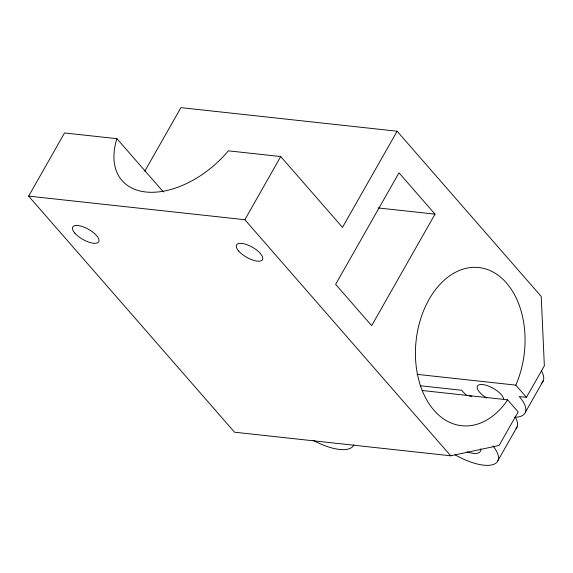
<?xml version="1.0" encoding="UTF-8"?>
<svg xmlns="http://www.w3.org/2000/svg" width="573" height="573" viewBox="0 0 573 573"><rect width="100%" height="100%" fill="white"/><g stroke="black" fill="none" stroke-linecap="round" stroke-linejoin="round"><path stroke-width="0.86" d="M422.186 390.507L507.599 399.825L518.157 411.937L499.097 445.479L450.736 455.8L234.536 432.207L28.65 196.124L64.534 132.957L116.942 138.68L163.412 191.962M144.797 171.22L180.918 107.631L397.118 131.224L541.241 296.485L544.35 365.825L526.451 397.333L519.245 396.552A39.781 15.478 29.6 0 1 514.59 417.223M28.65 196.124L244.85 219.717L280.734 156.551L342.496 227.374L397.118 131.224M435.014 214.144L371.662 325.665L335.635 284.351L398.987 172.831L435.014 214.144L378.073 207.927M498.009 460.47L517.061 426.921M525.355 412.324L543.261 380.809M507.599 399.825L506.353 401.766A79.561 54.464 -83.8 0 1 417.595 375.007A79.561 54.464 -83.8 0 1 478.663 267.519A79.561 54.464 -83.8 0 1 515.8 385.128L526.451 397.333M280.734 156.551L228.319 150.835A79.561 49.042 -41.1 0 1 145.8 191.991A79.561 49.042 -41.1 0 1 116.942 138.68M417.044 374.348L515.8 385.128M420.116 385.729L461.587 390.256A39.781 15.478 29.6 0 0 466.73 395.442M244.85 219.717L450.736 455.8M515.299 417.151A39.781 15.478 29.6 0 1 516.008 428.647M469.208 396.115A19.89 7.743 29.6 0 1 471.83 396.201M486.878 398.056A14.919 5.802 29.6 0 1 477.273 386.403A14.919 5.802 29.6 0 1 490.753 387.04A14.919 5.802 29.6 0 1 503.638 398.851M492.93 445.923A39.781 15.478 29.6 0 1 491.963 464.889A39.781 15.478 29.6 0 1 454.969 454.754M541.492 371.039A39.781 15.478 29.6 0 1 541.17 383.495M480.697 448.817A19.89 7.743 29.6 0 1 467.059 451.853M353.87 444.741A39.781 15.478 29.6 0 1 313.109 440.293M74.927 233.218A14.919 5.802 29.6 0 0 97.833 242.651A14.919 5.802 29.6 0 0 84.46 227.316A14.919 5.802 29.6 0 0 74.927 233.218M238.719 251.089A14.919 5.802 29.6 0 0 261.617 260.529A14.919 5.802 29.6 0 0 248.245 245.194A14.919 5.802 29.6 0 0 238.719 251.089"/></g></svg>
